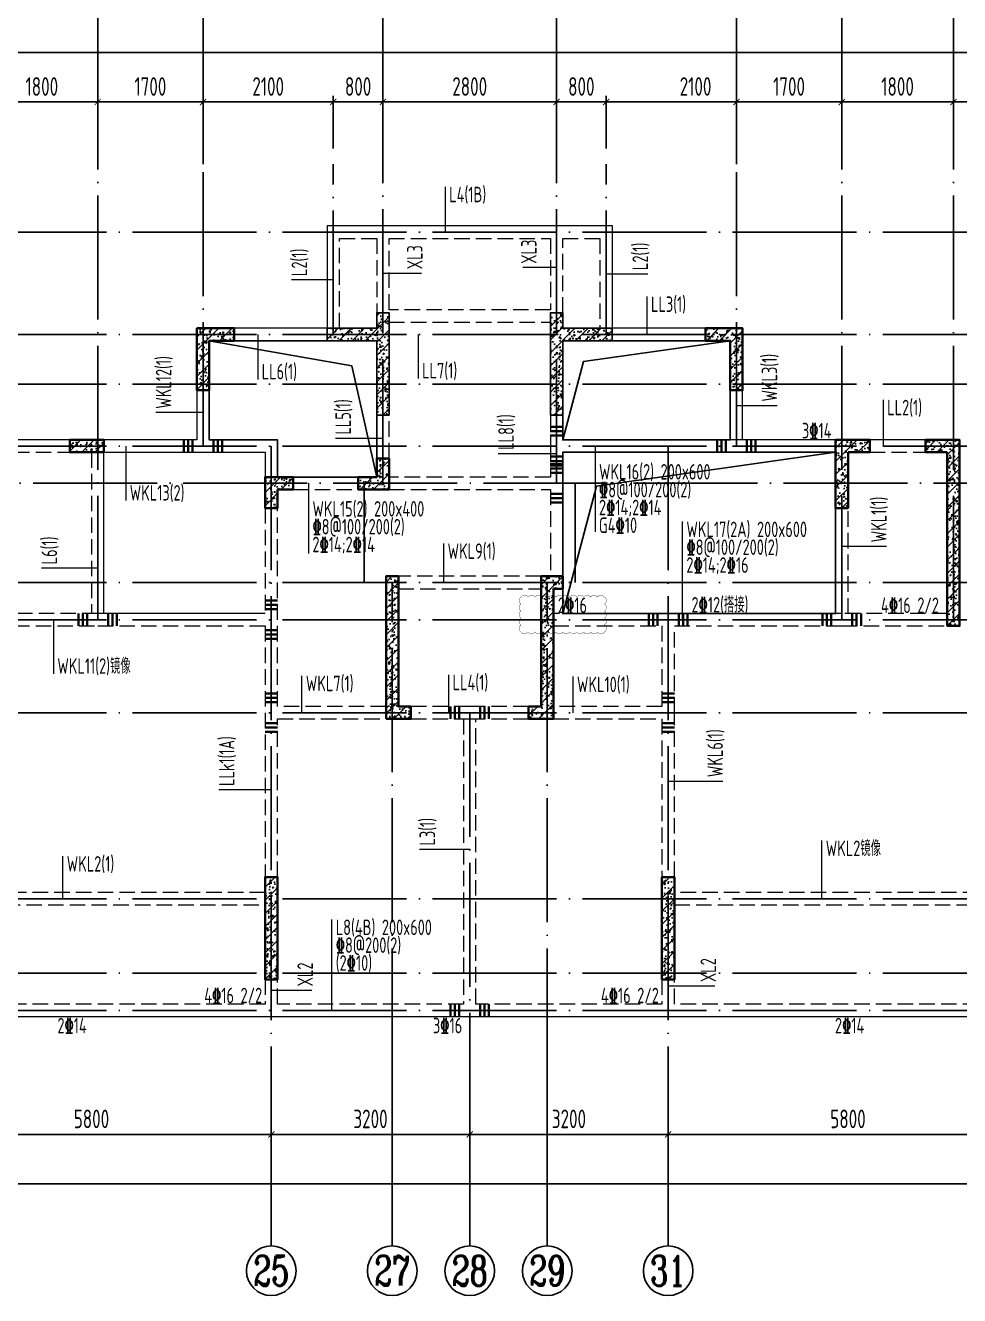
# Model space of a CAD drawing. Extents: x -1307975 to -76406, y -96289 to 379359.
# Drawn here: x -711516 to -696451, y -789 to 19696 of the extents above; entities that cross this region are included whole.
import ezdxf
from ezdxf.enums import TextEntityAlignment as Align

# ---------------------------------------------------------------- set-up
doc = ezdxf.new("R2010")
doc.units = 0
doc.header["$LTSCALE"] = 1000
for name, pattern in [('__DASH', [0.35, 0.25, -0.1]), ('DASH', [0.35, 0.25, -0.1]), ('DOTE', [2.42, 2, -0.2, 0.02, -0.2])]:
    doc.linetypes.add(name, pattern=pattern)
doc.layers.get('0').update_dxf_attribs({"linetype": 'CONTINUOUS'})
doc.layers.get('DEFPOINTS').update_dxf_attribs({"linetype": 'CONTINUOUS'})
for name, color, linetype in [('A-AXIS', 1, 'CONTINUOUS'), ('A-DOTE', 10, 'DOTE'), ('AXIS_NUM', 7, 'CONTINUOUS'), ('S-D洞口', 4, 'CONTINUOUS'), ('S-L主梁线', 4, 'DASH'), ('S-L梁编号', 6, 'CONTINUOUS'), ('S-L梁配筋', 7, 'CONTINUOUS'), ('S-Q墙填充', 252, 'CONTINUOUS'), ('S-Q墙实线', 6, 'CONTINUOUS'), ('S-Y一般标注', 3, 'CONTINUOUS'), ('S-Z柱填充', 252, 'CONTINUOUS'), ('S-Z柱实线', 6, 'CONTINUOUS')]:
    doc.layers.add(name, color=color, linetype=linetype)
doc.layers.add('审图修改', color=2, linetype='CONTINUOUS', plot=False)
doc.layers.add('梁附加箍筋', color=1, linetype='CONTINUOUS', lineweight=35)
doc.styles.add('TSSD_Axis', font='complex.shx', dxfattribs={"width": 0.7, "bigfont": 'hztxt.shx'})
doc.styles.add('TSSD_DIMENSION', font='Tssdeng.shx', dxfattribs={"width": 0.7, "bigfont": 'tssdchn.shx'})
doc.styles.add('TSSD_REIN', font='tssdeng.shx', dxfattribs={"width": 0.7, "height": 300, "bigfont": 'tssdchn.shx'})
doc.dimstyles.new('TSSD_100_100', dxfattribs={"dimtxt": 300, "dimasz": 100, "dimexe": 100, "dimexo": 250, "dimgap": 100, "dimtad": 1, "dimdec": 0, "dimzin": 0, "dimdsep": 46, "dimtxsty": 'TSSD_DIMENSION', "dimblk": 'ARCHTICK', "dimcen": 0, "dimdle": 100, "dimclrt": 7, "dimadec": 0, "dimazin": 0, "dimtfac": 1, "dimtdec": 0, "dimtix": 1, "dimtmove": 2, "dimatfit": 3, "dimldrblk": 'ARCHTICK', "dimfxl": 1, "dimtolj": 1, "dimtzin": 0, "dimarcsym": 0})
pattern_1 = [(50, (79242.38, 113232.59), (215.17805, -18.82564), [22.5, -247.5]), (355, (79242.38, 113232.6), (-41.6254, 225.6576), [18, -198]), (100.4514, (79260.31, 113231.02), (173.5528, 206.83186), [19.12206, -210.3426]), (46.1842, (79242.38, 113292.6), (320.1723, -49.6557), [33.75, -371.25]), (96.6356, (79269.06, 113288.45), (280.3988, 292.2354), [28.683, -315.5139]), (351.1842, (79242.38, 113292.6), (280.3986, 292.2356), [27, -297]), (21, (79272.38, 113277.59), (179.0721, -120.78567), [22.5, -247.5]), (326, (79272.38, 113277.6), (72.9946, 217.545), [18, -198]), (71.4514, (79287.3, 113267.52), (252.0668, 96.75915), [19.12206, -210.3426]), (37.5, (79242.38, 113232.59), (3.64796, 99.86816), [0, -195.6, 0, -201, 0, -198.75]), (7.5, (79242.38, 113232.59), (78.92086, 118.32351), [0, -114.6, 0, -191.1, 0, -75.75]), (327.5, (79175.48, 113232.59), (160.14673, -6.76646), [0, -75, 0, -234, 0, -310.5]), (317.5, (79145.48, 113232.59), (174.95585, 30.0315), [0, -97.5, 0, -155.4, 0, -220.5]), (45, (79242.38, 113232.59), (-106.066, 106.066), [])]
pattern_2 = [(50, (73980.54, 281268.66), (215.17805, -18.82564), [22.5, -247.5]), (355, (73980.54, 281268.66), (-41.6254, 225.65764), [18, -198]), (100.4514, (73998.48, 281267.1), (173.55281, 206.83186), [19.12206, -210.34263]), (46.1842, (73980.54, 281328.66), (320.1723, -49.6557), [33.75, -371.25]), (96.6356, (74007.23, 281324.53), (280.3988, 292.23536), [28.6831, -315.5139]), (351.1842, (73980.54, 281328.66), (280.3986, 292.2356), [27, -297]), (21, (74010.54, 281313.66), (179.07212, -120.78567), [22.5, -247.5]), (326, (74010.54, 281313.66), (72.9946, 217.54501), [18, -198]), (71.4514, (74025.47, 281303.6), (252.06679, 96.75915), [19.12206, -210.34263]), (37.5, (73980.544, 281268.66), (3.647957, 99.868156), [0, -195.6, 0, -201, 0, -198.75]), (7.5, (73980.54, 281268.66), (78.92086, 118.323514), [0, -114.6, 0, -191.1, 0, -75.75]), (327.5, (73913.644, 281268.66), (160.14673, -6.766462), [0, -75, 0, -234, 0, -310.5]), (317.5, (73883.64, 281268.66), (174.95585, 30.031495), [0, -97.5, 0, -155.4, 0, -220.5]), (45, (73980.54, 281268.66), (-106.06602, 106.06602), [])]

# ---------------------------------------------------------------- blocks, each defined once
blk = doc.blocks.new('_ArchTick')
at = {"color": 0, "linetype": 'ByBlock', "const_width": 0.15}
blk.add_lwpolyline([(-0.5, -0.5), (0.5, 0.5)], dxfattribs=at)
blk = doc.blocks.new('*D277')
at = {"layer": 'DEFPOINTS', "color": 0, "transparency": 16777216}
for p in [(36100, 19250), (34300, 18250), (36100, 18250)]:
    blk.add_point(p, dxfattribs=at)
at = {"layer": 'S-Y一般标注', "color": 0, "lineweight": -2, "transparency": 16777216}
for p, q in [((34300, 18500), (34300, 19350)), ((36100, 18500), (36100, 19350)), ((34200, 19250), (36200, 19250))]:
    blk.add_line(p, q, dxfattribs=at)
at = {"layer": 'S-Y一般标注', "color": 0, "lineweight": -2, "transparency": 16777216, "xscale": 100, "yscale": 100, "zscale": 100, "rotation": 180}
blk.add_blockref('_ArchTick', (34300, 19250), dxfattribs=at)
at = {"layer": 'S-Y一般标注', "color": 0, "lineweight": -2, "transparency": 16777216, "xscale": 100, "yscale": 100, "zscale": 100}
blk.add_blockref('_ArchTick', (36100, 19250), dxfattribs=at)
at = {"layer": 'S-Y一般标注', "color": 7, "transparency": 16777216, "insert": (35200, 19500), "char_height": 300, "attachment_point": 5, "style": 'TSSD_DIMENSION'}
blk.add_mtext('\\A1;1800', dxfattribs=at)
blk = doc.blocks.new('*D278')
at = {"layer": 'DEFPOINTS', "color": 0, "transparency": 16777216}
for p in [(37800, 19250), (36100, 18250), (37800, 18250)]:
    blk.add_point(p, dxfattribs=at)
at = {"layer": 'S-Y一般标注', "color": 0, "lineweight": -2, "transparency": 16777216}
for p, q in [((36100, 18500), (36100, 19350)), ((37800, 18500), (37800, 19350)), ((36000, 19250), (37900, 19250))]:
    blk.add_line(p, q, dxfattribs=at)
at = {"layer": 'S-Y一般标注', "color": 0, "lineweight": -2, "transparency": 16777216, "xscale": 100, "yscale": 100, "zscale": 100, "rotation": 180}
blk.add_blockref('_ArchTick', (36100, 19250), dxfattribs=at)
at = {"layer": 'S-Y一般标注', "color": 0, "lineweight": -2, "transparency": 16777216, "xscale": 100, "yscale": 100, "zscale": 100}
blk.add_blockref('_ArchTick', (37800, 19250), dxfattribs=at)
at = {"layer": 'S-Y一般标注', "color": 7, "transparency": 16777216, "insert": (36950, 19500), "char_height": 300, "attachment_point": 5, "style": 'TSSD_DIMENSION'}
blk.add_mtext('\\A1;1700', dxfattribs=at)
blk = doc.blocks.new('*D279')
at = {"layer": 'DEFPOINTS', "color": 0, "transparency": 16777216}
for p in [(40700, 19250), (39900, 18250), (40700, 18250)]:
    blk.add_point(p, dxfattribs=at)
at = {"layer": 'S-Y一般标注', "color": 0, "lineweight": -2, "transparency": 16777216}
for p, q in [((39900, 18500), (39900, 19350)), ((40700, 18500), (40700, 19350)), ((39800, 19250), (40800, 19250))]:
    blk.add_line(p, q, dxfattribs=at)
at = {"layer": 'S-Y一般标注', "color": 0, "lineweight": -2, "transparency": 16777216, "xscale": 100, "yscale": 100, "zscale": 100, "rotation": 180}
blk.add_blockref('_ArchTick', (39900, 19250), dxfattribs=at)
at = {"layer": 'S-Y一般标注', "color": 0, "lineweight": -2, "transparency": 16777216, "xscale": 100, "yscale": 100, "zscale": 100}
blk.add_blockref('_ArchTick', (40700, 19250), dxfattribs=at)
at = {"layer": 'S-Y一般标注', "color": 7, "transparency": 16777216, "insert": (40300, 19500), "char_height": 300, "attachment_point": 5, "style": 'TSSD_DIMENSION'}
blk.add_mtext('\\A1;800', dxfattribs=at)
blk = doc.blocks.new('*D280')
at = {"layer": 'DEFPOINTS', "color": 0, "transparency": 16777216}
for p in [(43500, 19250), (40700, 18250), (43500, 18250)]:
    blk.add_point(p, dxfattribs=at)
at = {"layer": 'S-Y一般标注', "color": 0, "lineweight": -2, "transparency": 16777216}
for p, q in [((40700, 18500), (40700, 19350)), ((43500, 18500), (43500, 19350)), ((40600, 19250), (43600, 19250))]:
    blk.add_line(p, q, dxfattribs=at)
at = {"layer": 'S-Y一般标注', "color": 0, "lineweight": -2, "transparency": 16777216, "xscale": 100, "yscale": 100, "zscale": 100, "rotation": 180}
blk.add_blockref('_ArchTick', (40700, 19250), dxfattribs=at)
at = {"layer": 'S-Y一般标注', "color": 0, "lineweight": -2, "transparency": 16777216, "xscale": 100, "yscale": 100, "zscale": 100}
blk.add_blockref('_ArchTick', (43500, 19250), dxfattribs=at)
at = {"layer": 'S-Y一般标注', "color": 7, "transparency": 16777216, "insert": (42100, 19500), "char_height": 300, "attachment_point": 5, "style": 'TSSD_DIMENSION'}
blk.add_mtext('\\A1;2800', dxfattribs=at)
blk = doc.blocks.new('*D281')
at = {"layer": 'DEFPOINTS', "color": 0, "transparency": 16777216}
for p in [(46400, 19250), (44300, 18250), (46400, 18250)]:
    blk.add_point(p, dxfattribs=at)
at = {"layer": 'S-Y一般标注', "color": 0, "lineweight": -2, "transparency": 16777216}
for p, q in [((44300, 18500), (44300, 19350)), ((46400, 18500), (46400, 19350)), ((44200, 19250), (46500, 19250))]:
    blk.add_line(p, q, dxfattribs=at)
at = {"layer": 'S-Y一般标注', "color": 0, "lineweight": -2, "transparency": 16777216, "xscale": 100, "yscale": 100, "zscale": 100, "rotation": 180}
blk.add_blockref('_ArchTick', (44300, 19250), dxfattribs=at)
at = {"layer": 'S-Y一般标注', "color": 0, "lineweight": -2, "transparency": 16777216, "xscale": 100, "yscale": 100, "zscale": 100}
blk.add_blockref('_ArchTick', (46400, 19250), dxfattribs=at)
at = {"layer": 'S-Y一般标注', "color": 7, "transparency": 16777216, "insert": (45742, 19500), "char_height": 300, "attachment_point": 5, "style": 'TSSD_DIMENSION'}
blk.add_mtext('\\A1;2100', dxfattribs=at)
blk = doc.blocks.new('*D282')
at = {"layer": 'DEFPOINTS', "color": 0, "transparency": 16777216}
for p in [(48100, 19250), (46400, 18250), (48100, 18250)]:
    blk.add_point(p, dxfattribs=at)
at = {"layer": 'S-Y一般标注', "color": 0, "lineweight": -2, "transparency": 16777216}
for p, q in [((46400, 18500), (46400, 19350)), ((48100, 18500), (48100, 19350)), ((46300, 19250), (48200, 19250))]:
    blk.add_line(p, q, dxfattribs=at)
at = {"layer": 'S-Y一般标注', "color": 0, "lineweight": -2, "transparency": 16777216, "xscale": 100, "yscale": 100, "zscale": 100, "rotation": 180}
blk.add_blockref('_ArchTick', (46400, 19250), dxfattribs=at)
at = {"layer": 'S-Y一般标注', "color": 0, "lineweight": -2, "transparency": 16777216, "xscale": 100, "yscale": 100, "zscale": 100}
blk.add_blockref('_ArchTick', (48100, 19250), dxfattribs=at)
at = {"layer": 'S-Y一般标注', "color": 7, "transparency": 16777216, "insert": (47250, 19500), "char_height": 300, "attachment_point": 5, "style": 'TSSD_DIMENSION'}
blk.add_mtext('\\A1;1700', dxfattribs=at)
blk = doc.blocks.new('*D283')
at = {"layer": 'DEFPOINTS', "color": 0, "transparency": 16777216}
for p in [(49900, 19250), (48100, 18250), (49900, 18250)]:
    blk.add_point(p, dxfattribs=at)
at = {"layer": 'S-Y一般标注', "color": 0, "lineweight": -2, "transparency": 16777216}
for p, q in [((48100, 18500), (48100, 19350)), ((49900, 18500), (49900, 19350)), ((48000, 19250), (50000, 19250))]:
    blk.add_line(p, q, dxfattribs=at)
at = {"layer": 'S-Y一般标注', "color": 0, "lineweight": -2, "transparency": 16777216, "xscale": 100, "yscale": 100, "zscale": 100, "rotation": 180}
blk.add_blockref('_ArchTick', (48100, 19250), dxfattribs=at)
at = {"layer": 'S-Y一般标注', "color": 0, "lineweight": -2, "transparency": 16777216, "xscale": 100, "yscale": 100, "zscale": 100}
blk.add_blockref('_ArchTick', (49900, 19250), dxfattribs=at)
at = {"layer": 'S-Y一般标注', "color": 7, "transparency": 16777216, "insert": (49000, 19500), "char_height": 300, "attachment_point": 5, "style": 'TSSD_DIMENSION'}
blk.add_mtext('\\A1;1800', dxfattribs=at)
blk = doc.blocks.new('*D284')
at = {"layer": 'DEFPOINTS', "color": 0, "transparency": 16777216}
for p in [(52800, 19250), (49900, 18250), (52800, 18250)]:
    blk.add_point(p, dxfattribs=at)
at = {"layer": 'S-Y一般标注', "color": 0, "lineweight": -2, "transparency": 16777216}
for p, q in [((49900, 18500), (49900, 19350)), ((52800, 18500), (52800, 19350)), ((49800, 19250), (52900, 19250))]:
    blk.add_line(p, q, dxfattribs=at)
at = {"layer": 'S-Y一般标注', "color": 0, "lineweight": -2, "transparency": 16777216, "xscale": 100, "yscale": 100, "zscale": 100, "rotation": 180}
blk.add_blockref('_ArchTick', (49900, 19250), dxfattribs=at)
at = {"layer": 'S-Y一般标注', "color": 0, "lineweight": -2, "transparency": 16777216, "xscale": 100, "yscale": 100, "zscale": 100}
blk.add_blockref('_ArchTick', (52800, 19250), dxfattribs=at)
at = {"layer": 'S-Y一般标注', "color": 7, "transparency": 16777216, "insert": (51350, 19500), "char_height": 300, "attachment_point": 5, "style": 'TSSD_DIMENSION'}
blk.add_mtext('\\A1;2900', dxfattribs=at)
blk = doc.blocks.new('*D286')
at = {"layer": 'DEFPOINTS', "color": 0, "transparency": 16777216}
for p in [(54600, 20050), (4600, 18250), (54600, 18250)]:
    blk.add_point(p, dxfattribs=at)
at = {"layer": 'S-Y一般标注', "color": 0, "lineweight": -2, "transparency": 16777216}
for p, q in [((4600, 18500), (4600, 20150)), ((54600, 18500), (54600, 20150)), ((4500, 20050), (54700, 20050))]:
    blk.add_line(p, q, dxfattribs=at)
at = {"layer": 'S-Y一般标注', "color": 0, "lineweight": -2, "transparency": 16777216, "xscale": 100, "yscale": 100, "zscale": 100, "rotation": 180}
blk.add_blockref('_ArchTick', (4600, 20050), dxfattribs=at)
at = {"layer": 'S-Y一般标注', "color": 0, "lineweight": -2, "transparency": 16777216, "xscale": 100, "yscale": 100, "zscale": 100}
blk.add_blockref('_ArchTick', (54600, 20050), dxfattribs=at)
at = {"layer": 'S-Y一般标注', "color": 7, "transparency": 16777216, "insert": (29600, 20300), "char_height": 300, "attachment_point": 5, "style": 'TSSD_DIMENSION'}
blk.add_mtext('\\A1;50000', dxfattribs=at)
blk = doc.blocks.new('*D299')
at = {"layer": 'DEFPOINTS', "color": 0, "transparency": 16777216}
for p in [(39900, 19250), (37800, 18250), (39900, 18250)]:
    blk.add_point(p, dxfattribs=at)
at = {"layer": 'S-Y一般标注', "color": 0, "lineweight": -2, "transparency": 16777216}
for p, q in [((37800, 18500), (37800, 19350)), ((39900, 18500), (39900, 19350)), ((37700, 19250), (40000, 19250))]:
    blk.add_line(p, q, dxfattribs=at)
at = {"layer": 'S-Y一般标注', "color": 0, "lineweight": -2, "transparency": 16777216, "xscale": 100, "yscale": 100, "zscale": 100, "rotation": 180}
blk.add_blockref('_ArchTick', (37800, 19250), dxfattribs=at)
at = {"layer": 'S-Y一般标注', "color": 0, "lineweight": -2, "transparency": 16777216, "xscale": 100, "yscale": 100, "zscale": 100}
blk.add_blockref('_ArchTick', (39900, 19250), dxfattribs=at)
at = {"layer": 'S-Y一般标注', "color": 7, "transparency": 16777216, "insert": (38850, 19500), "char_height": 300, "attachment_point": 5, "style": 'TSSD_DIMENSION'}
blk.add_mtext('\\A1;2100', dxfattribs=at)
blk = doc.blocks.new('*D300')
at = {"layer": 'DEFPOINTS', "color": 0, "transparency": 16777216}
for p in [(44300, 19250), (43500, 18250), (44300, 18250)]:
    blk.add_point(p, dxfattribs=at)
at = {"layer": 'S-Y一般标注', "color": 0, "lineweight": -2, "transparency": 16777216}
for p, q in [((43500, 18500), (43500, 19350)), ((44300, 18500), (44300, 19350)), ((43400, 19250), (44400, 19250))]:
    blk.add_line(p, q, dxfattribs=at)
at = {"layer": 'S-Y一般标注', "color": 0, "lineweight": -2, "transparency": 16777216, "xscale": 100, "yscale": 100, "zscale": 100, "rotation": 180}
blk.add_blockref('_ArchTick', (43500, 19250), dxfattribs=at)
at = {"layer": 'S-Y一般标注', "color": 0, "lineweight": -2, "transparency": 16777216, "xscale": 100, "yscale": 100, "zscale": 100}
blk.add_blockref('_ArchTick', (44300, 19250), dxfattribs=at)
at = {"layer": 'S-Y一般标注', "color": 7, "transparency": 16777216, "insert": (43900, 19500), "char_height": 300, "attachment_point": 5, "style": 'TSSD_DIMENSION'}
blk.add_mtext('\\A1;800', dxfattribs=at)
blk = doc.blocks.new('*D305')
at = {"layer": 'DEFPOINTS', "color": 0, "transparency": 16777216}
for p in [(33100, 3600), (38900, 3600), (38900, 2600)]:
    blk.add_point(p, dxfattribs=at)
at = {"layer": 'S-Y一般标注', "color": 0, "lineweight": -2, "transparency": 16777216}
for p, q in [((33100, 3350), (33100, 2500)), ((38900, 3350), (38900, 2500)), ((33000, 2600), (39000, 2600))]:
    blk.add_line(p, q, dxfattribs=at)
at = {"layer": 'S-Y一般标注', "color": 0, "lineweight": -2, "transparency": 16777216, "xscale": 100, "yscale": 100, "zscale": 100, "rotation": 180}
blk.add_blockref('_ArchTick', (33100, 2600), dxfattribs=at)
at = {"layer": 'S-Y一般标注', "color": 0, "lineweight": -2, "transparency": 16777216, "xscale": 100, "yscale": 100, "zscale": 100}
blk.add_blockref('_ArchTick', (38900, 2600), dxfattribs=at)
at = {"layer": 'S-Y一般标注', "color": 7, "transparency": 16777216, "insert": (36000, 2850), "char_height": 300, "attachment_point": 5, "style": 'TSSD_DIMENSION'}
blk.add_mtext('\\A1;5800', dxfattribs=at)
blk = doc.blocks.new('ts_axno')
at = {"color": 0, "linetype": 'ByBlock', "lineweight": -2}
blk.add_circle((0, 0), 0.5, dxfattribs=at)
at = {"color": 0, "linetype": 'ByBlock', "lineweight": -2, "style": 'TSSD_Axis', "width": 0.7}
blk.add_attdef('A', text='', height=0.6, dxfattribs=at).set_placement((0, 0), align=Align.MIDDLE_CENTER)
blk = doc.blocks.new('*D306')
at = {"layer": 'DEFPOINTS', "color": 0, "transparency": 16777216}
for p in [(42100, 3600), (45300, 3600), (45300, 2600)]:
    blk.add_point(p, dxfattribs=at)
at = {"layer": 'S-Y一般标注', "color": 0, "lineweight": -2, "transparency": 16777216}
for p, q in [((42100, 3350), (42100, 2500)), ((45300, 3350), (45300, 2500)), ((42000, 2600), (45400, 2600))]:
    blk.add_line(p, q, dxfattribs=at)
at = {"layer": 'S-Y一般标注', "color": 0, "lineweight": -2, "transparency": 16777216, "xscale": 100, "yscale": 100, "zscale": 100, "rotation": 180}
blk.add_blockref('_ArchTick', (42100, 2600), dxfattribs=at)
at = {"layer": 'S-Y一般标注', "color": 0, "lineweight": -2, "transparency": 16777216, "xscale": 100, "yscale": 100, "zscale": 100}
blk.add_blockref('_ArchTick', (45300, 2600), dxfattribs=at)
at = {"layer": 'S-Y一般标注', "color": 7, "transparency": 16777216, "insert": (43700, 2850), "char_height": 300, "attachment_point": 5, "style": 'TSSD_DIMENSION'}
blk.add_mtext('\\A1;3200', dxfattribs=at)
blk = doc.blocks.new('*D307')
at = {"layer": 'DEFPOINTS', "color": 0, "transparency": 16777216}
for p in [(45300, 3600), (51100, 3600), (51100, 2600)]:
    blk.add_point(p, dxfattribs=at)
at = {"layer": 'S-Y一般标注', "color": 0, "lineweight": -2, "transparency": 16777216}
for p, q in [((45300, 3350), (45300, 2500)), ((51100, 3350), (51100, 2500)), ((45200, 2600), (51200, 2600))]:
    blk.add_line(p, q, dxfattribs=at)
at = {"layer": 'S-Y一般标注', "color": 0, "lineweight": -2, "transparency": 16777216, "xscale": 100, "yscale": 100, "zscale": 100, "rotation": 180}
blk.add_blockref('_ArchTick', (45300, 2600), dxfattribs=at)
at = {"layer": 'S-Y一般标注', "color": 0, "lineweight": -2, "transparency": 16777216, "xscale": 100, "yscale": 100, "zscale": 100}
blk.add_blockref('_ArchTick', (51100, 2600), dxfattribs=at)
at = {"layer": 'S-Y一般标注', "color": 7, "transparency": 16777216, "insert": (48200, 2850), "char_height": 300, "attachment_point": 5, "style": 'TSSD_DIMENSION'}
blk.add_mtext('\\A1;5800', dxfattribs=at)
blk = doc.blocks.new('*D309')
at = {"layer": 'DEFPOINTS', "color": 0, "transparency": 16777216}
for p in [(4600, 3600), (54600, 3600), (54600, 1800)]:
    blk.add_point(p, dxfattribs=at)
at = {"layer": 'S-Y一般标注', "color": 0, "lineweight": -2, "transparency": 16777216}
for p, q in [((4600, 3350), (4600, 1700)), ((54600, 3350), (54600, 1700)), ((4500, 1800), (54700, 1800))]:
    blk.add_line(p, q, dxfattribs=at)
at = {"layer": 'S-Y一般标注', "color": 0, "lineweight": -2, "transparency": 16777216, "xscale": 100, "yscale": 100, "zscale": 100, "rotation": 180}
blk.add_blockref('_ArchTick', (4600, 1800), dxfattribs=at)
at = {"layer": 'S-Y一般标注', "color": 0, "lineweight": -2, "transparency": 16777216, "xscale": 100, "yscale": 100, "zscale": 100}
blk.add_blockref('_ArchTick', (54600, 1800), dxfattribs=at)
at = {"layer": 'S-Y一般标注', "color": 7, "transparency": 16777216, "insert": (29600, 2050), "char_height": 300, "attachment_point": 5, "style": 'TSSD_DIMENSION'}
blk.add_mtext('\\A1;50000', dxfattribs=at)
blk = doc.blocks.new('*D313')
at = {"layer": 'DEFPOINTS', "color": 0, "transparency": 16777216}
for p in [(38900, 3600), (42100, 3600), (42100, 2600)]:
    blk.add_point(p, dxfattribs=at)
at = {"layer": 'S-Y一般标注', "color": 0, "lineweight": -2, "transparency": 16777216}
for p, q in [((38900, 3350), (38900, 2500)), ((42100, 3350), (42100, 2500)), ((38800, 2600), (42200, 2600))]:
    blk.add_line(p, q, dxfattribs=at)
at = {"layer": 'S-Y一般标注', "color": 0, "lineweight": -2, "transparency": 16777216, "xscale": 100, "yscale": 100, "zscale": 100, "rotation": 180}
blk.add_blockref('_ArchTick', (38900, 2600), dxfattribs=at)
at = {"layer": 'S-Y一般标注', "color": 0, "lineweight": -2, "transparency": 16777216, "xscale": 100, "yscale": 100, "zscale": 100}
blk.add_blockref('_ArchTick', (42100, 2600), dxfattribs=at)
at = {"layer": 'S-Y一般标注', "color": 7, "transparency": 16777216, "insert": (40500, 2850), "char_height": 300, "attachment_point": 5, "style": 'TSSD_DIMENSION'}
blk.add_mtext('\\A1;3200', dxfattribs=at)
blk = doc.blocks.new('20210807.15294921')
at = {"layer": 'S-Q墙填充'}
h = blk.add_hatch(dxfattribs=at)
h.set_pattern_fill('ARMORED', color=252, scale=30, style=0)
h.set_pattern_definition(pattern_2)
h.paths.add_polyline_path([(94516, 67840), (94516, 68190), (94316, 68190), (94316, 67940), (93516, 67940), (93516, 67740), (94316, 67740), (94316, 66540), (94516, 66540)])
h = blk.add_hatch(dxfattribs=at)
h.set_pattern_fill('ARMORED', color=252, scale=30, style=0)
h.set_pattern_definition(pattern_2)
h.paths.add_polyline_path([(97116, 67840), (97116, 66540), (97316, 66540), (97316, 67740), (98115, 67740), (98115, 67940), (97316, 67940), (97316, 68190), (97116, 68190)])
h = blk.add_hatch(dxfattribs=at)
h.set_pattern_fill('ARMORED', color=252, scale=30, style=0)
h.set_pattern_definition(pattern_1)
h.paths.add_polyline_path([(91416, 67940), (92016, 67940), (92016, 67740), (91616, 67740), (91616, 66940), (91416, 66940)])
h = blk.add_hatch(dxfattribs=at)
h.set_pattern_fill('ARMORED', color=252, scale=30, style=0)
h.set_pattern_definition(pattern_1)
h.paths.add_polyline_path([(100016, 66940), (100016, 67740), (99616, 67740), (99616, 67940), (100216, 67940), (100216, 66940)])
h = blk.add_hatch(dxfattribs=at)
h.set_pattern_fill('ARMORED', color=252, scale=30, style=0)
h.set_pattern_definition(pattern_1)
h.paths.add_polyline_path([(101916, 65940), (101916, 65040), (101716, 65040), (101716, 66140), (102266, 66140), (102266, 65940)])
h = blk.add_hatch(dxfattribs=at)
h.set_pattern_fill('ARMORED', color=252, scale=30, style=0)
h.set_pattern_definition(pattern_1)
h.paths.add_polyline_path([(103516, 65940), (103166, 65940), (103166, 66140), (103716, 66140), (103716, 63140), (103516, 63140)])
h = blk.add_hatch(dxfattribs=at)
h.set_pattern_fill('ARMORED', color=252, scale=30, style=0)
h.set_pattern_definition(pattern_1)
h.paths.add_polyline_path([(94466, 61640), (94466, 62790), (94466, 63240), (94466, 63940), (94666, 63940), (94666, 63240), (94666, 62790), (94666, 61840), (94866, 61840), (94866, 61640)])
h = blk.add_hatch(dxfattribs=at)
h.set_pattern_fill('ARMORED', color=252, scale=30, style=0)
h.set_pattern_definition(pattern_1)
h.paths.add_polyline_path([(96966, 63940), (97316, 63940), (97316, 63740), (97166, 63740), (97166, 63240), (97166, 62790), (97166, 61640), (96766, 61640), (96766, 61840), (96966, 61840), (96966, 62790), (96966, 63240)])
h = blk.add_hatch(dxfattribs=at)
h.set_pattern_fill('ARMORED', color=252, scale=30, style=0)
h.set_pattern_definition(pattern_1)
edge = h.paths.add_edge_path()
edge.add_line((92716, 59090), (92716, 57440))
edge.add_line((92716, 57440), (92516, 57440))
edge.add_line((92516, 57440), (92516, 59090))
h = blk.add_hatch(dxfattribs=at)
h.set_pattern_fill('ARMORED', color=252, scale=30, style=0)
h.set_pattern_definition(pattern_1)
edge = h.paths.add_edge_path()
edge.add_line((99116, 58740), (99116, 57440))
edge.add_line((99116, 57440), (98916, 57440))
edge.add_line((98916, 57440), (98916, 58740))
edge.add_line((98916, 58740), (98916, 59090))
edge.add_line((98916, 59090), (99116, 59090))
edge.add_line((99116, 59090), (99116, 58740))
at = {"layer": 'S-Z柱填充'}
h = blk.add_hatch(dxfattribs=at)
h.set_pattern_fill('ARMORED', color=252, scale=30, style=0)
h.set_pattern_definition(pattern_1)
h.paths.add_polyline_path([(89916, 66140), (89366, 66140), (89366, 65940), (89916, 65940)])
h = blk.add_hatch(dxfattribs=at)
h.set_pattern_fill('ARMORED', color=252, scale=30, style=0)
h.set_pattern_definition(pattern_1)
h.paths.add_polyline_path([(94516, 65840), (94316, 65840), (94316, 65540), (94016, 65540), (94016, 65340), (94516, 65340)])
h = blk.add_hatch(dxfattribs=at)
h.set_pattern_fill('ARMORED', color=252, scale=30, style=0)
h.set_pattern_definition(pattern_1)
h.paths.add_polyline_path([(92716, 65340), (92966, 65340), (92966, 65540), (92516, 65540), (92516, 65040), (92716, 65040)])
at = {"layer": 'S-D洞口', "color": 5}
for points in [[(91616, 67740), (94316, 67740), (94316, 65540), (93912, 67335), (91616, 67740), (91616, 66140), (92716, 66140), (92716, 65540), (94316, 65540)], [(97316, 66140), (100016, 66140), (100016, 67740), (97316, 67740), (97316, 66140), (97651, 67405), (100016, 67740)], [(97316, 63340), (101716, 63340), (101716, 65940), (97316, 65940), (97316, 63340), (97860, 65395), (101716, 65940)]]:
    blk.add_lwpolyline(points, dxfattribs=at)
at = {"layer": 'S-L主梁线', "linetype": 'ByBlock', "lineweight": 18}
for p, q in [((93516, 69590), (93516, 67940)), ((94416, 69590), (93516, 69590)), ((97216, 69590), (94416, 69590)), ((98116, 69590), (97216, 69590)), ((98116, 67940), (98116, 69590)), ((93516, 67940), (92016, 67940)), ((99616, 67940), (98115, 67940)), ((98115, 67740), (99616, 67740)), ((91416, 66940), (91416, 66140)), ((91616, 66140), (91616, 66940)), ((100016, 66940), (100016, 66140)), ((100216, 66140), (100216, 66940)), ((89366, 66140), (88466, 66140)), ((91416, 66140), (89916, 66140)), ((92716, 66140), (91616, 66140)), ((92716, 65540), (92716, 66140)), ((101716, 66140), (100116, 66140)), ((103166, 66140), (102266, 66140)), ((89916, 63340), (89916, 65940)), ((89916, 65940), (91516, 65940)), ((91516, 65940), (92516, 65940)), ((92516, 65940), (92516, 65540)), ((92516, 63340), (89816, 63340)), ((86066, 56840), (92616, 56840)), ((92616, 56840), (95816, 56840)), ((95816, 56840), (99016, 56840)), ((99016, 56840), (104816, 56840))]:
    blk.add_line(p, q, dxfattribs=at)
at = {"layer": 'S-L主梁线', "linetype": '__DASH', "lineweight": 18}
for p, q in [((93716, 69390), (94316, 69390)), ((93716, 67940), (93716, 69390)), ((94316, 69390), (94316, 68190)), ((94516, 69390), (97116, 69390)), ((94516, 68240), (94516, 69390)), ((97116, 69390), (97116, 68240)), ((97316, 69390), (97916, 69390)), ((97316, 68190), (97316, 69390)), ((97916, 69390), (97916, 67940)), ((97116, 68240), (94516, 68240)), ((94316, 68140), (94316, 68140)), ((94516, 68040), (97116, 68040)), ((92016, 67740), (93516, 67740)), ((94316, 66540), (94316, 65840)), ((94516, 65840), (94516, 66540)), ((97116, 66540), (97116, 66040)), ((97316, 66140), (97316, 66540)), ((97116, 66040), (97116, 65540)), ((100116, 66140), (97316, 66140)), ((88466, 65940), (89366, 65940)), ((89716, 65940), (89716, 63340)), ((97316, 65440), (97316, 65940)), ((97316, 65940), (100116, 65940)), ((100116, 65940), (101716, 65940)), ((102266, 65940), (103166, 65940)), ((94016, 65540), (92966, 65540)), ((97116, 65540), (94516, 65540)), ((97316, 63940), (97316, 65440)), ((92966, 65340), (94016, 65340)), ((94516, 65340), (97116, 65340)), ((97116, 65340), (97116, 63940)), ((92516, 65041), (92516, 63340)), ((92716, 63240), (92716, 65041)), ((101716, 65040), (101716, 63340)), ((101916, 63340), (101916, 65040)), ((96966, 63940), (94666, 63940)), ((94666, 63740), (96966, 63740)), ((89816, 63340), (88116, 63340)), ((99016, 63340), (97166, 63340)), ((101816, 63340), (99016, 63340)), ((103516, 63340), (101816, 63340)), ((88116, 63140), (89816, 63140)), ((89816, 63140), (92516, 63140)), ((92516, 63140), (92516, 61740)), ((92716, 61840), (92716, 63240)), ((97166, 63140), (98916, 63140)), ((98916, 63140), (98916, 61840)), ((99116, 63140), (101816, 63140)), ((99116, 61740), (99116, 63140)), ((101816, 63140), (103516, 63140)), ((92516, 61740), (92516, 59090)), ((94466, 61840), (92716, 61840)), ((95816, 61840), (94866, 61840)), ((96766, 61840), (95816, 61840)), ((98916, 61840), (97166, 61840)), ((99116, 59090), (99116, 61740)), ((92716, 59090), (92716, 61640)), ((92716, 61640), (94466, 61640)), ((94866, 61640), (95816, 61640)), ((95716, 61640), (95716, 57040)), ((95816, 61640), (96766, 61640)), ((95916, 57040), (95916, 61640)), ((97166, 61640), (98916, 61640)), ((98916, 61640), (98916, 59090)), ((92516, 58840), (86916, 58840)), ((104716, 58840), (99116, 58840)), ((86916, 58640), (92516, 58640)), ((99116, 58640), (104716, 58640)), ((92516, 57440), (92516, 57040)), ((92716, 57040), (92716, 57440)), ((98916, 57440), (98916, 57040)), ((99116, 57040), (99116, 57440)), ((92516, 57040), (86266, 57040)), ((95716, 57040), (92716, 57040)), ((98916, 57040), (95916, 57040)), ((104716, 57040), (99116, 57040))]:
    blk.add_line(p, q, dxfattribs=at)
at = {"layer": 'S-Q墙实线'}
blk.add_lwpolyline([(94516, 67840), (94516, 68190), (94316, 68190), (94316, 67940), (93516, 67940), (93516, 67740), (94316, 67740), (94316, 66540), (94516, 66540), (94516, 67840)], dxfattribs=at)
blk.add_lwpolyline([(97116, 67840), (97116, 66540), (97316, 66540), (97316, 67740), (98115, 67740), (98115, 67940), (97316, 67940), (97316, 68190), (97116, 68190)], close=True, dxfattribs=at)
at = {"layer": 'S-Q墙实线', "lineweight": 35}
for points in [[(91416, 67940), (92016, 67940), (92016, 67740), (91616, 67740), (91616, 66940), (91416, 66940)], [(100016, 66940), (100016, 67740), (99616, 67740), (99616, 67940), (100216, 67940), (100216, 66940)], [(101916, 65940), (101916, 65040), (101716, 65040), (101716, 66140), (102266, 66140), (102266, 65940)], [(103516, 65940), (103166, 65940), (103166, 66140), (103716, 66140), (103716, 63140), (103516, 63140)], [(94466, 61640), (94466, 62790), (94466, 63240), (94466, 63940), (94666, 63940), (94666, 63240), (94666, 62790), (94666, 61840), (94866, 61840), (94866, 61640)], [(96966, 63940), (97316, 63940), (97316, 63740), (97166, 63740), (97166, 63240), (97166, 62790), (97166, 61640), (96766, 61640), (96766, 61840), (96966, 61840), (96966, 62790), (96966, 63240)]]:
    blk.add_lwpolyline(points, close=True, dxfattribs=at)
for points in [[(92516, 58740), (92516, 59090), (92716, 59090), (92716, 58740)], [(98916, 58740), (98916, 59090), (99116, 59090), (99116, 58740)], [(92716, 58740), (92716, 57440), (92516, 57440), (92516, 58740)], [(99116, 58740), (99116, 57440), (98916, 57440), (98916, 58740)]]:
    blk.add_lwpolyline(points, dxfattribs=at)
at = {"layer": 'S-Z柱实线', "lineweight": 35}
for points in [[(89916, 66140), (89366, 66140), (89366, 65940), (89916, 65940)], [(94516, 65840), (94316, 65840), (94316, 65540), (94016, 65540), (94016, 65340), (94516, 65340)], [(92716, 65340), (92966, 65340), (92966, 65540), (92516, 65540), (92516, 65040), (92716, 65040)]]:
    blk.add_lwpolyline(points, close=True, dxfattribs=at)
blk = doc.blocks.new('20210726.16395156')
at = {"layer": 'A-AXIS'}
for p, q in [((36100, 18249.9), (36100, 21049.9)), ((37800, 18249.9), (37800, 21049.9)), ((40700, 18249.9), (40700, 21049.9)), ((43500, 18249.9), (43500, 21049.9)), ((46400, 18249.9), (46400, 21049.9)), ((48100, 18249.9), (48100, 21049.9)), ((49900, 18249.9), (49900, 21049.9)), ((38900, 3600.1), (38900, 800.1)), ((40850, 3600.2), (40850, 800.2)), ((42100, 3600), (42100, 800)), ((43350, 3600.3), (43350, 800.3)), ((45300, 3600), (45300, 800))]:
    blk.add_line(p, q, dxfattribs=at)
at = {"layer": 'A-DOTE'}
for p, q in [((36100, 10900), (36100, 18249.9)), ((37800, 13700), (37800, 18249.9)), ((39900, 15500), (39900, 18249.9)), ((40700, 13100.3), (40700, 18249.9)), ((43500, 13100.3), (43500, 18249.9)), ((44300, 15500), (44300, 18249.9)), ((46400, 13700), (46400, 18249.9)), ((48100, 10900), (48100, 18249.9)), ((49900, 10900), (49900, 18249.9)), ((55600, 17150), (3600, 17150)), ((55600, 15500), (3600, 15500)), ((55600, 14700), (3600, 14700)), ((55600, 13700), (3600, 13700)), ((38900.2, 13700), (38900, 3600)), ((45299.8, 13700), (45300, 3600)), ((3600, 13100.3), (55600, 13100.3)), ((40400, 11500), (40400, 13100)), ((43800, 11500), (43800, 13100)), ((55600, 11500), (3600, 11500)), ((40850, 3600.2), (40850, 11500)), ((43350, 3600.2), (43350, 11500)), ((55600, 10900), (3600, 10900)), ((55600, 9400), (3600, 9400)), ((42100, 9400), (42100, 3600)), ((55600, 6400), (3600, 6400)), ((55600, 5200), (3600, 5200)), ((55600, 4600), (3600, 4600))]:
    blk.add_line(p, q, dxfattribs=at)
at = {"layer": 'A-AXIS'}
ref = blk.add_blockref('ts_axno', (38900, 400.1), dxfattribs=dict(at, xscale=-800, yscale=800, zscale=800, rotation=180))
ref.add_attrib('17', '25', dxfattribs={"layer": 'AXIS_NUM', "height": 480, "style": 'TSSD_Axis', "width": 0.7}).set_placement((38900, 400.1), align=Align.MIDDLE_CENTER)
ref = blk.add_blockref('ts_axno', (40850, 400.2), dxfattribs=dict(at, xscale=-800, yscale=800, zscale=800, rotation=180))
ref.add_attrib('5', '27', dxfattribs={"layer": 'AXIS_NUM', "height": 480, "style": 'TSSD_Axis', "width": 0.7}).set_placement((40850, 400.2), align=Align.MIDDLE_CENTER)
ref = blk.add_blockref('ts_axno', (42100, 400), dxfattribs=dict(at, xscale=-800, yscale=800, zscale=800, rotation=180))
ref.add_attrib('19', '28', dxfattribs={"layer": 'AXIS_NUM', "height": 480, "style": 'TSSD_Axis', "width": 0.7}).set_placement((42100, 400), align=Align.MIDDLE_CENTER)
ref = blk.add_blockref('ts_axno', (43350, 400.3), dxfattribs=dict(at, xscale=-800, yscale=800, zscale=800, rotation=180))
ref.add_attrib('5', '29', dxfattribs={"layer": 'AXIS_NUM', "height": 480, "style": 'TSSD_Axis', "width": 0.7}).set_placement((43350, 400.3), align=Align.MIDDLE_CENTER)
ref = blk.add_blockref('ts_axno', (45300, 400), dxfattribs=dict(at, xscale=-800, yscale=800, zscale=800, rotation=180))
ref.add_attrib('19', '31', dxfattribs={"layer": 'AXIS_NUM', "height": 480, "style": 'TSSD_Axis', "width": 0.7}).set_placement((45300, 400), align=Align.MIDDLE_CENTER)
at = {"layer": 'S-Y一般标注'}
for base, p1, p2, picture, middle in [((54600, 20049.9), (4600, 18249.9), (54600, 18249.9), '*D286', (29600, 20299.9)), ((36100, 19249.9), (34300, 18249.9), (36100, 18249.9), '*D277', (35200, 19499.9)), ((37800, 19249.9), (36100, 18249.9), (37800, 18249.9), '*D278', (36950, 19499.9)), ((39900, 19249.9), (37800, 18249.9), (39900, 18249.9), '*D299', (38850, 19499.9)), ((40700, 19249.9), (39900, 18249.9), (40700, 18249.9), '*D279', (40300, 19499.9)), ((43500, 19249.9), (40700, 18249.9), (43500, 18249.9), '*D280', (42100, 19499.9)), ((44300, 19249.9), (43500, 18249.9), (44300, 18249.9), '*D300', (43900, 19499.9)), ((48100, 19249.9), (46400, 18249.9), (48100, 18249.9), '*D282', (47250, 19499.9)), ((49900, 19249.9), (48100, 18249.9), (49900, 18249.9), '*D283', (49000, 19499.9)), ((52800, 19249.9), (49900, 18249.9), (52800, 18249.9), '*D284', (51350, 19499.9)), ((54600, 1800), (4600, 3600), (54600, 3600), '*D309', (29600, 2050)), ((38900, 2600.1), (33100, 3600), (38900, 3600.1), '*D305', (36000, 2850.1)), ((42100, 2600.1), (38900, 3600.1), (42100, 3600.1), '*D313', (40500, 2850.1)), ((45300, 2600.1), (42100, 3600.1), (45300, 3600.1), '*D306', (43700, 2850.1)), ((51100, 2600), (45300, 3600), (51100, 3600), '*D307', (48200, 2850))]:
    dim = blk.add_linear_dim(base=base, p1=p1, p2=p2, dimstyle='TSSD_100_100', dxfattribs=at)
    dim.commit()
    dim.dimension.update_dxf_attribs({"geometry": picture, "text_midpoint": middle})
dim = blk.add_linear_dim(base=(46400, 19249.9), p1=(44300, 18249.9), p2=(46400, 18249.9), dimstyle='TSSD_100_100', dxfattribs=at)
dim.commit()
dim.dimension.update_dxf_attribs({"geometry": '*D281', "text_midpoint": (45741.9, 19499.9), "dimtype": 160})

msp = doc.modelspace()

# ---------------------------------------------------------------- linework, layer by layer
at = {"layer": 'S-L梁编号', "lineweight": 18}
for p, q in [((-704743.7, 16360.77), (-704743.7, 17093.7)), ((-702950.85, 15789.22), (-703493.45, 15789.22)), ((-706550.7, 15591.07), (-707224.92, 15591.07)), ((-705750.65, 15700.52), (-705131.04, 15700.52)), ((-702150.6, 15688.03), (-701476.64, 15688.03)), ((-701489.82, 14710.67), (-701489.82, 15324.13)), ((-707767.91, 14710.67), (-707767.91, 13987.42)), ((-705180.64, 14710.67), (-705180.64, 14003.01)), ((-700050.85, 13567), (-699392.63, 13567)), ((-697680.44, 12910.67), (-697680.44, 13658.23)), ((-708650.85, 13450.74), (-709413.49, 13450.74)), ((-709897.06, 12910.67), (-709897.06, 12032.56)), ((-705750.85, 13035.09), (-706516.56, 13035.09)), ((-702329.08, 12910.67), (-702329.08, 11528.5)), ((-702950.85, 12788.4), (-703891.7, 12788.4)), ((-706950.31, 12310.94), (-706950.31, 11180.06)), ((-700919.55, 10110.67), (-700919.55, 11693.19)), ((-704770.81, 10710.67), (-704770.81, 11342.31)), ((-698350.86, 11296.3), (-697628.48, 11296.3)), ((-710350.85, 10941.37), (-711255.41, 10941.37)), ((-711064.23, 10110.67), (-711064.23, 9239.69)), ((-704689.15, 8610.67), (-704689.15, 9224.65)), ((-707056.38, 8610.67), (-707056.38, 9208.66)), ((-702684.24, 8610.67), (-702684.24, 9192.66)), ((-701150.86, 7508.81), (-700267.82, 7508.81)), ((-707550.84, 7367.24), (-708394.32, 7367.24)), ((-704350.86, 6406.76), (-705160.01, 6406.76)), ((-698672.06, 5610.67), (-698672.06, 6549.49)), ((-710912.54, 5610.67), (-710912.54, 6299.37)), ((-706574.11, 3810.77), (-706574.11, 5275.31)), ((-707550.84, 4135.15), (-706899.01, 4135.15)), ((-701150.86, 4204.88), (-700398.36, 4204.88))]:
    msp.add_line(p, q, dxfattribs=at)
at = {"layer": '审图修改', "const_width": 5}
msp.add_lwpolyline([(-703522.71, 10474.72, -0.57735027), (-703410.68, 10474.72, -0.57735027), (-703298.64, 10474.72, -0.57735027), (-703186.61, 10474.72, -0.57735027), (-703074.57, 10474.72, -0.57735027), (-702962.53, 10474.72, -0.57735027), (-702850.5, 10474.72, -0.57735027), (-702738.46, 10474.72, -0.57735027), (-702626.43, 10474.72, -0.57735027), (-702514.39, 10474.72, -0.57735027), (-702402.36, 10474.72, -0.57735027), (-702290.32, 10474.72, -0.57735027), (-702178.29, 10474.72, -0.57735027), (-702178.29, 10362.69, -0.57735027), (-702178.29, 10250.65, -0.57735027), (-702178.29, 10138.61, -0.57735027), (-702178.29, 10026.58, -0.57735027), (-702178.29, 9914.54, -0.57735027), (-702290.32, 9914.54, -0.57735027), (-702402.36, 9914.54, -0.57735027), (-702514.39, 9914.54, -0.57735027), (-702626.43, 9914.54, -0.57735027), (-702738.46, 9914.54, -0.57735027), (-702850.5, 9914.54, -0.57735027), (-702962.53, 9914.54, -0.57735027), (-703074.57, 9914.54, -0.57735027), (-703186.61, 9914.54, -0.57735027), (-703298.64, 9914.54, -0.57735027), (-703410.68, 9914.54, -0.57735027), (-703522.71, 9914.54, -0.57735027), (-703522.71, 10026.58, -0.57735027), (-703522.71, 10138.61, -0.57735027), (-703522.71, 10250.65, -0.57735027), (-703522.71, 10362.69, -0.57735027), (-703522.71, 10474.72, -0.57735027), (-703522.71, 10474.72, -0.57735027)], format="xyb", dxfattribs=at)
at = {"layer": '梁附加箍筋', "lineweight": 35}
for p, q in [((-702851, 13220.67), (-703051, 13220.67)), ((-702851, 13150.67), (-703051, 13150.67)), ((-708960.84, 12810.67), (-708960.84, 13010.67)), ((-708890.84, 12810.67), (-708890.84, 13010.67)), ((-708820.84, 12810.67), (-708820.84, 13010.67)), ((-708480.84, 12810.67), (-708480.84, 13010.67)), ((-708410.84, 12810.67), (-708410.84, 13010.67)), ((-708340.84, 12810.67), (-708340.84, 13010.67)), ((-702851, 13080.67), (-703051, 13080.67)), ((-700360.84, 12810.67), (-700360.84, 13010.67)), ((-700290.84, 12810.67), (-700290.84, 13010.67)), ((-700220.84, 12810.67), (-700220.84, 13010.67)), ((-699880.84, 12810.67), (-699880.84, 13010.67)), ((-699810.84, 12810.67), (-699810.84, 13010.67)), ((-699740.84, 12810.67), (-699740.84, 13010.67)), ((-702851, 12740.67), (-703051, 12740.67)), ((-702851, 12670.67), (-703051, 12670.67)), ((-702851, 12620.94), (-703051, 12620.94)), ((-702851, 12600.67), (-703051, 12600.67)), ((-702851, 12550.94), (-703051, 12550.94)), ((-702851, 12480.94), (-703051, 12480.94)), ((-702851, 12140.94), (-703051, 12140.94)), ((-702851, 12070.94), (-703051, 12070.94)), ((-702851, 12000.94), (-703051, 12000.94)), ((-707450.84, 10420.67), (-707650.84, 10420.67)), ((-707450.84, 10350.67), (-707650.84, 10350.67)), ((-707450.84, 10280.67), (-707650.84, 10280.67)), ((-710660.84, 10010.67), (-710660.84, 10210.67)), ((-710590.84, 10010.67), (-710590.84, 10210.67)), ((-710520.84, 10010.67), (-710520.84, 10210.67)), ((-710180.84, 10010.67), (-710180.84, 10210.67)), ((-710110.84, 10010.67), (-710110.84, 10210.67)), ((-710040.84, 10010.67), (-710040.84, 10210.67)), ((-701460.99, 10010.67), (-701460.99, 10210.67)), ((-701390.99, 10010.67), (-701390.99, 10210.67)), ((-701320.99, 10010.67), (-701320.99, 10210.67)), ((-700980.99, 10010.67), (-700980.99, 10210.67)), ((-700910.99, 10010.67), (-700910.99, 10210.67)), ((-700840.99, 10010.67), (-700840.99, 10210.67)), ((-698660.84, 10010.67), (-698660.84, 10210.67)), ((-698590.84, 10010.67), (-698590.84, 10210.67)), ((-698520.84, 10010.67), (-698520.84, 10210.67)), ((-698180.84, 10010.67), (-698180.84, 10210.67)), ((-698110.84, 10010.67), (-698110.84, 10210.67)), ((-698040.84, 10010.67), (-698040.84, 10210.67)), ((-707450.84, 9940.67), (-707650.84, 9940.67)), ((-707450.84, 9870.67), (-707650.84, 9870.67)), ((-707450.84, 9800.67), (-707650.84, 9800.67)), ((-707450.87, 8920.67), (-707650.87, 8920.67)), ((-707450.87, 8850.67), (-707650.87, 8850.67)), ((-701051.12, 8920.67), (-701251.12, 8920.67)), ((-701051.12, 8850.67), (-701251.12, 8850.67)), ((-707450.87, 8780.67), (-707650.87, 8780.67)), ((-704660.84, 8510.67), (-704660.84, 8710.67)), ((-704590.84, 8510.67), (-704590.84, 8710.67)), ((-704520.84, 8510.67), (-704520.84, 8710.67)), ((-704180.84, 8510.67), (-704180.84, 8710.67)), ((-704110.84, 8510.67), (-704110.84, 8710.67)), ((-704040.84, 8510.67), (-704040.84, 8710.67)), ((-701051.12, 8780.67), (-701251.12, 8780.67)), ((-707450.87, 8440.67), (-707650.87, 8440.67)), ((-701051.12, 8440.67), (-701251.12, 8440.67)), ((-707450.87, 8370.67), (-707650.87, 8370.67)), ((-707450.87, 8300.67), (-707650.87, 8300.67)), ((-701051.12, 8370.67), (-701251.12, 8370.67)), ((-701051.12, 8300.67), (-701251.12, 8300.67)), ((-704660.84, 3710.67), (-704660.84, 3910.67)), ((-704590.84, 3710.67), (-704590.84, 3910.67)), ((-704520.84, 3710.67), (-704520.84, 3910.67)), ((-704180.84, 3710.67), (-704180.84, 3910.67)), ((-704110.84, 3710.67), (-704110.84, 3910.67)), ((-704040.84, 3710.67), (-704040.84, 3910.67))]:
    msp.add_line(p, q, dxfattribs=at)

# ---------------------------------------------------------------- block references
at = {"layer": 'A-DOTE'}
msp.add_blockref('20210726.16395156', (-746450.85, -789.38), dxfattribs=at)
at = {"layer": 'S-Q墙填充'}
msp.add_blockref('20210807.15294921', (-800166.49, -53128.88), dxfattribs=at)

# ---------------------------------------------------------------- texts
at = {"layer": 'S-L梁编号', "color": 6, "style": 'TSSD_REIN', "width": 0.7}
for s, p in [('L4(1B)', (-704681.2, 16843.7)), ('LL3(1)', (-701427.32, 15074.13)), ('LL6(1)', (-707705.41, 13987.42)), ('LL7(1)', (-705118.14, 14003.01)), ('LL2(1)', (-697617.94, 13408.23)), ('WKL16(2) 200x600', (-702266.58, 12371.77)), ('WKL13(2)', (-709834.56, 12032.56)), ('WKL15(2) 200x400', (-706887.81, 11774.29)), ('WKL17(2A) 200x600', (-700857.05, 11443.19)), ('WKL9(1)', (-704708.31, 11092.31)), ('WKL11(2)镜像', (-711001.73, 9239.69)), ('WKL7(1)', (-706993.88, 8958.66)), ('LL4(1)', (-704626.65, 8974.65)), ('WKL10(1)', (-702621.74, 8942.66)), ('WKL2镜像', (-698609.56, 6299.49)), ('WKL2(1)', (-710850.04, 6049.37)), ('L8(4B) 200x600', (-706511.61, 5025.31))]:
    msp.add_text(s, height=250, dxfattribs=at).set_placement(p)
for s, p in [('XL3', (-703272.3, 15851.72)), ('L2(1)', (-706974.92, 15653.57)), ('XL3', (-705111.81, 15763.02)), ('L2(1)', (-701476.64, 15750.53)), ('WKL12(1)', (-709163.49, 13513.24)), ('WKL3(1)', (-699392.63, 13629.5)), ('LL5(1)', (-706266.56, 13097.59)), ('LL8(1)', (-703641.7, 12850.9)), ('WKL1(1)', (-697628.48, 11358.8)), ('L6(1)', (-711005.41, 11003.87)), ('LLk1(1A)', (-708144.32, 7429.74)), ('WKL6(1)', (-700267.82, 7571.31)), ('L3(1)', (-704910.01, 6469.26)), ('XL2', (-706879.77, 4197.65)), ('XL2', (-700379.13, 4267.38))]:
    msp.add_text(s, height=250, rotation=90, dxfattribs=at).set_placement(p)
at = {"layer": 'S-L梁配筋', "color": 1, "style": 'TSSD_REIN', "width": 0.7}
for s, p in [('3%%13214', (-698993.23, 13035.69)), ('2%%13214;2%%13214', (-702266.58, 11796.77)), ('2%%13216', (-702927.73, 10219.33)), ('%%1328@200(2)', (-706511.61, 4737.81))]:
    msp.add_text(s, height=250, dxfattribs=at).set_placement(p)
at = {"layer": 'S-L梁配筋', "color": 7, "style": 'TSSD_REIN', "width": 0.7}
for s, p in [('%%1328@100/200(2)', (-702266.58, 12084.27)), ('%%1328@100/200(2)', (-706887.81, 11486.79)), ('G4%%13210', (-702266.58, 11509.27)), ('2%%13214;2%%13214', (-706887.81, 11199.29)), ('%%1328@100/200(2)', (-700857.05, 11155.69)), ('2%%13214;2%%13216', (-700857.05, 10868.19)), ('2%%13212(搭接)', (-700774.57, 10227.64)), ('4%%13216 2/2', (-697718.11, 10219.33)), ('(2%%13210)', (-706511.61, 4450.31)), ('2%%13214', (-710999.87, 3440.45)), ('3%%13216', (-704943.65, 3440.45)), ('2%%13214', (-698460.53, 3440.45))]:
    msp.add_text(s, height=250, dxfattribs=at).set_placement(p)
for p in [(-707698.06, 3925.91), (-701300.86, 3925.91)]:
    msp.add_text('4%%13216 2/2', height=250, dxfattribs=at).set_placement(p, align=Align.RIGHT)

doc.saveas('drawing.dxf')
